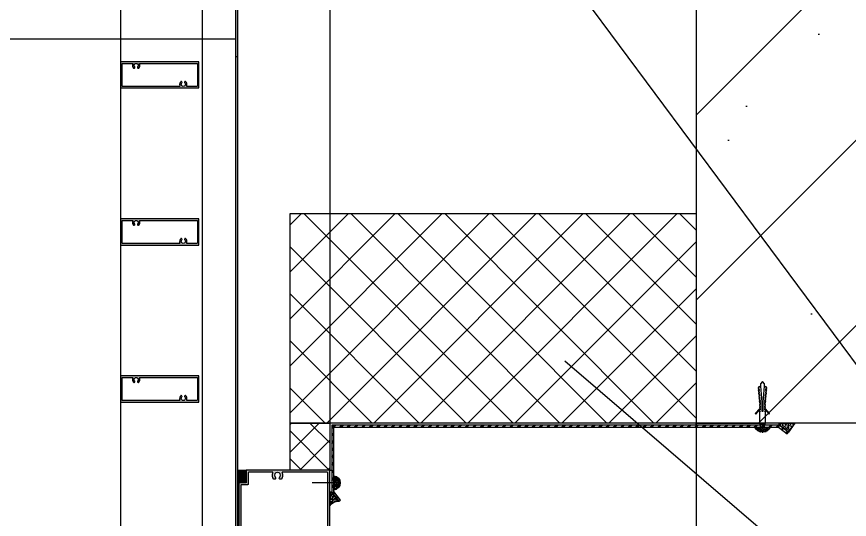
# Model space of a CAD drawing. Header units: millimetres. Extents: x 12351878 to 12381578, y 696206 to 738256.
# Drawn here: x 12366235 to 12367031, y 707191 to 707672 of the extents above; entities that cross this region are included whole.
import ezdxf

# ---------------------------------------------------------------- set-up
doc = ezdxf.new("R2010")
doc.units = ezdxf.units.MM
doc.header["$LTSCALE"] = 1000
for name, pattern in [('CENTER', [50.800000000000004, 31.75, -6.35, 6.35, -6.35]), ('CENTER2', [28.575000000000003, 19.05, -3.175, 3.175, -3.175]), ('DOT2', [0.125, 0, -0.125]), ('HIDDEN', [0.125, 0.0625, -0.0625])]:
    doc.linetypes.add(name, pattern=pattern)
for name, color, linetype in [('A-WALL', 5, 'Continuous'), ('A-WALL-PATT', 8, 'Continuous'), ('ALUM', 1, 'Continuous'), ('DIM_LEAD', 3, 'Continuous'), ('ELASTOMER', 6, 'Continuous'), ('ELASTOMER-V', 241, 'Continuous'), ('ELASTROMER-V', 241, 'Continuous'), ('EXTRUSION-V', 141, 'Continuous'), ('EXTRUSION1', 4, 'Continuous'), ('EXTRUSION2', 133, 'Continuous'), ('FASTENER', 191, 'Continuous'), ('GRID', 8, 'CENTER'), ('GZDI-J建筑-立面-后可见线', 252, 'Continuous'), ('INSUL', 8, 'HIDDEN'), ('SILICONE', 8, 'Continuous'), ('SILICONE-V', 9, 'Continuous'), ('STEEL', 3, 'Continuous'), ('STEEL-V', 71, 'Continuous'), ('SYMBOL', 7, 'Continuous'), ('型材断面填充', 254, 'Continuous'), ('铝板断面填充', 14, 'Continuous')]:
    doc.layers.add(name, color=color, linetype=linetype)

# ---------------------------------------------------------------- blocks, each defined once
blk = doc.blocks.new('*U133')
at = {"linetype": 'CENTER2', "ltscale": 0.5}
blk.add_line((0, 5.682552812322683), (0, -13.72271173098998), dxfattribs=at)
at = {"color": 0, "linetype": 'ByBlock'}
blk.add_lwpolyline([(-0.6749999999992724, 2.506874680595502), (-1.174999999999272, 3.599999999998545), (-2.999999999998181, 3.600000000002183, 0.4142135623730951), (-5.399999999999636, 1.200000000000728), (-5.399999999999636, 0), (5.399999999999636, 0), (5.400000000001455, 1.19999999999709, 0.4142135623730951), (3.000000000001819, 3.599999999998545), (1.174999999999272, 3.599999999998545), (0.6749999999992724, 2.506874680595502)], format="xyb", close=True, dxfattribs=at)
blk = doc.blocks.new('*U81')
at = {"layer": 'ELASTOMER-V', "linetype": 'ByBlock'}
h = blk.add_hatch(dxfattribs=at)
h.set_pattern_fill('HONEY', color=256, scale=10, angle=90.00000000002557, style=0)
h.set_pattern_definition([(90, (777.9763210752899, -18948.4054980909), (-1.082531754731385, 1.874999999999516), [1.25, -2.5]), (210.0000000000255, (777.9763210752899, -18948.4054980909), (-1.082531754729711, -1.875000000000482), [1.249999999999997, -2.499999999999994]), (150.0000000000255, (777.9763210752899, -18948.4054980909), (-2.165063509461096, -9.662e-13), [-2.5, 1.25])])
edge = h.paths.add_edge_path()
edge.add_arc((6.00000064651249, 11.73395076351153), 5.999999344334356, 0, 360)
at = {"layer": 'SILICONE'}
h = blk.add_hatch(dxfattribs=at)
h.set_pattern_fill('AR-SAND', color=256, angle=90.00000000002557, style=0)
h.set_pattern_definition([(127.5000000000256, (777.9763210752899, -18948.4054980909), (-1.92682376901313, -0.0629933581104684), [0, -1.52, 0, -1.7, 0, -1.625]), (97.50000000002554, (777.9763210752899, -18948.4054980909), (-2.82214606523053, 1.769776705266466), [0, -0.82, 0, -1.369999999999999, 0, -0.525]), (57.50000000002556, (777.9763210752899, -18949.63549809088), (-0.0056590535383553, 3.114141861751492), [0, -0.4999999999999977, 0, -1.79999999999999, 0, -2.34999999999998]), (47.50000000002557, (777.9763210752899, -18949.63549809088), (-0.8776755649355914, 3.006126604571902), [0, -0.25, 0, -1.179999999999999, 0, -1.35])])
edge = h.paths.add_edge_path()
edge.add_line((-1.223408617079258e-06, 11.73395025841455), (0, 0))
edge.add_arc((5.999999995414328, -13.71720165333131), 14.97202795693112, 66.37509497301721, 113.62490502698279, ccw=False)
edge.add_line((11.99999999082866, 0), (11.9999999908614, 11.73395126860851))
edge.add_arc((6.000000646510671, 11.73395076350608), 5.999999344350748, -179.99999517673064, 4.8233733878078056e-06, ccw=False)
at = {"layer": '铝板断面填充', "linetype": 'ByBlock'}
h = blk.add_hatch(color=256, dxfattribs=at)
h.dxf.hatch_style = 1
h.paths.add_polyline_path([(395.0000030367768, 1.999999999867278), (369.1821183349924, 1.999999999852726), (13.99999999082866, 2), (13.9999999908614, 22), (0.9999999908613972, 22), (0.9999999908613972, 19.99999999999272), (11.9999999908614, 19.99999999999272), (11.99999999082866, 0), (369.1821183349924, -1.472738861225766e-10), (395.0000030367768, -1.399979285083932e-10)])
at = {"layer": 'ALUM'}
blk.add_lwpolyline([(395.0000030367768, 1.999999999867278), (369.1821183349924, 1.999999999852726), (13.99999999082866, 2), (13.9999999908614, 22), (0.9999999908613972, 22), (0.9999999908613972, 19.99999999999272), (11.9999999908614, 19.99999999999272), (11.99999999082866, 0), (369.1821183349924, -1.472738861225766e-10), (395.0000030367768, -1.399979285083932e-10)], close=True, dxfattribs=at)
at = {"layer": 'ELASTOMER'}
blk.add_circle((6.00000064651249, 11.73395076351153), 5.999999344334356, dxfattribs=at)
at = {"layer": 'EXTRUSION2'}
blk.add_lwpolyline([(-9.138602763414383e-09, 42), (-9.138602763414383e-09, 22), (19.9999999908614, 22), (19.9999999908614, 25), (2.999999990861397, 25), (2.999999990861397, 42)], close=True, dxfattribs=at)
at = {"layer": 'SILICONE'}
blk.add_lwpolyline([(-1.223408617079258e-06, 11.73395025841455), (0, 0), (0, 0, -0.2091377174264752), (11.99999999082866, 0), (11.9999999908614, 11.73395126860851, -1.000000000000909), (1.302159944316372e-06, 11.73395025841455)], format="xyb", dxfattribs=at)
at = {"layer": 'FASTENER', "xscale": -0.8333333333333337, "yscale": 0.8333333333333337, "zscale": 0.8333333333333337}
for p, rotation in [((2.999999990861397, 33.5), 269.9999999999745), ((6.499999990861397, 19.99999999999272), 180)]:
    blk.add_blockref('*U133', p, dxfattribs=dict(at, rotation=rotation))
blk = doc.blocks.new('20221207-LC01')
at = {"layer": '型材断面填充', "linetype": 'ByBlock'}
h = blk.add_hatch(color=256, dxfattribs=at)
edge = h.paths.add_edge_path(flags=16)
edge.add_line((-77.49995091736491, -24.99999951523569), (-54.78643917713634, -24.99999951523205))
edge.add_arc((-54.78643917713634, -24.49999951523569), 0.499999999996362, 270, 387.5784680260456)
edge.add_arc((-49.99999999953434, -21.99999951012796), 4.900000002445059, 134.8571655565898, 207.5784680256722, ccw=False)
edge.add_arc((-52.75083308852481, -19.23541684094016), 1.00000000010651, 29.999999992380083, 134.8571655165819, ccw=False)
edge.add_arc((-52.75083308886678, -19.23541684479278), 1.0000000023364, -45.14283430269461, 30.000000173748788, ccw=False)
edge.add_arc((-49.99999999967258, -21.99999951409336), 2.900000000232935, 134.8571655231446, 142.071858230947)
edge.add_line((-52.28746859253442, -20.21744869068789), (-52.02485954591248, -20.3690660944485))
edge.add_arc((-49.99999999974534, -21.99999951378049), 2.599999999999641, 141.1501169029311, 158.8498830995593)
edge.add_line((-52.4248595458921, -21.06188641747576), (-52.68746859254315, -20.91026901369332))
edge.add_arc((-49.99999999976717, -21.99999951381324), 2.900000000008436, 157.9281417662872, 262.0718582336415)
edge.add_line((-50.3999999997759, -24.8722808370876), (-50.39999999976135, -24.56904602956638))
edge.add_arc((-49.99999999981083, -21.99999951385689), 2.59999999996913, 261.1501169025685, 278.8498830993819)
edge.add_line((-49.59999999977299, -24.56904602955183), (-49.59999999975844, -24.87228083710215))
edge.add_arc((-49.99999999976717, -21.9999995138387), 2.899999999995694, 277.9281417663882, 382.0718582338874)
edge.add_line((-47.31253140700574, -20.91026901371515), (-47.57514045364223, -21.06188641747576))
edge.add_arc((-49.99999999976717, -21.9999995138096), 2.59999999998967, 21.15011690121243, 38.84988309807128)
edge.add_line((-47.97514045363641, -20.3690660944485), (-47.71253140699991, -20.21744869068061))
edge.add_arc((-50.0000000237269, -21.99999948705226), 2.900000002440701, 37.92814105793242, 45.14283372835929)
edge.add_arc((-47.24916690957616, -19.23541684239899), 1.000000000254852, 149.9999999897899, 225.1428344636467, ccw=False)
edge.add_arc((-47.24916691276303, -19.23541684252632), 0.9999999975553509, 45.142834340520096, 149.9999998921747, ccw=False)
edge.add_arc((-49.99999999399006, -21.99999951306381), 4.899999995370117, -27.57846795289248, 45.14283448972873, ccw=False)
edge.add_arc((-45.21356081948034, -24.49999950881102), 0.500000000003097, 152.4215320474247, 270.0000000158415)
edge.add_line((-45.21356081934209, -24.99999950881465), (-27.50000233153696, -24.99999950377605))
edge.add_arc((-27.50000233168248, -24.49999950377605), 0.5, 270.0000000166752, 360)
edge.add_line((-27.00000233168248, -24.49999950377605), (-27.00000233168248, 1.499999999996362))
edge.add_arc((-26.50000233168248, 1.499999999996362), 0.5, 90, 180, ccw=False)
edge.add_line((-26.50000233168248, 1.999999999996362), (-2.5, 2))
edge.add_arc((-2.5, 2.5), 0.5, 270, 360)
edge.add_line((-2, 2.5), (-2, 97.5))
edge.add_arc((-2.5, 97.5), 0.5, 0, 90)
edge.add_line((-2.5, 98), (-45.21356082900456, 97.99999999999272))
edge.add_arc((-45.21356082900456, 97.49999999999272), 0.5, 90, 207.5784680611097)
edge.add_arc((-50.0000000007567, 94.9999999942047), 4.89999999757917, -45.14283440381678, 27.578468060813123, ccw=False)
edge.add_arc((-47.24916691277031, 92.235417327287), 0.9999999975561356, 210.0000001080058, 314.8571656596284, ccw=False)
edge.add_arc((-47.24916690957616, 92.23541732715967), 1.000000000259716, 134.8571655366488, 210.0000000101822, ccw=False)
edge.add_arc((-50.00000002376328, 94.99999997189298), 2.900000002518095, 314.857166270933, 322.0718589412621)
edge.add_line((-47.71253140699991, 93.21744917544129), (-47.97514045363641, 93.36906657920917))
edge.add_arc((-49.99999999975262, 94.99999999857391), 2.599999999980514, 321.1501169016652, 338.8498830984475)
edge.add_line((-47.57514045364223, 94.06188690222916), (-47.31253140700574, 93.91026949847583))
edge.add_arc((-49.99999999976717, 94.99999999859938), 2.899999999996318, 337.9281417661126, 442.0718582336118)
edge.add_line((-49.59999999975844, 97.87228132186283), (-49.59999999977299, 97.5690465143125))
edge.add_arc((-49.99999999981083, 94.99999999861757), 2.599999999968184, 81.15011690061799, 98.84988309743153)
edge.add_line((-50.39999999976135, 97.56904651432706), (-50.3999999997759, 97.87228132184828))
edge.add_arc((-49.99999999976717, 94.99999999857391), 2.900000000006504, 97.92814176635848, 202.0718582335795)
edge.add_line((-52.68746859254315, 93.91026949846128), (-52.4248595458921, 94.06188690223644))
edge.add_arc((-49.99999999975262, 94.99999999853753), 2.599999999991428, 201.1501169004238, 218.8498830971071)
edge.add_line((-52.02485954591248, 93.36906657920917), (-52.28746859253442, 93.21744917544856))
edge.add_arc((-49.99999999966531, 94.99999999883585), 2.900000000227811, 217.9281417686812, 225.1428344765507)
edge.add_arc((-52.75083308885951, 92.23541732954982), 1.000000002326399, -30.00000017377681, 45.142834302990025, ccw=False)
edge.add_arc((-52.75083308852481, 92.23541732570084), 1.000000000113936, 225.1428344832711, 330.0000000076199, ccw=False)
edge.add_arc((-49.99999999805004, 94.99999998826752), 4.899999998798195, 152.4215318748231, 225.142834376469, ccw=False)
edge.add_arc((-54.7864391680705, 97.49999999999636), 0.4999999999956397, 332.4215318743708, 450)
edge.add_line((-54.7864391680705, 97.99999999999636), (-77.49995091736491, 97.99999999999636))
edge.add_arc((-77.49995091736491, 97.49999999999636), 0.5, 90, 180)
edge.add_line((-77.99995091736491, 97.49999999999636), (-77.99995091736491, 86.49999999998909))
edge.add_arc((-78.49995091736491, 86.49999999998909), 0.5, -90, 0, ccw=False)
edge.add_line((-78.49995091736491, 85.99999999998909), (-84.49995091736491, 85.99999999998909))
edge.add_arc((-84.49995091736491, 85.49999999998909), 0.5, 90, 180)
edge.add_line((-84.99995091736491, 85.49999999998909), (-84.99995091736491, -12.49999951354039))
edge.add_arc((-84.49995091736491, -12.49999951354039), 0.5, 180, 270)
edge.add_line((-84.49995091736491, -12.99999951354039), (-78.49995091736491, -12.99999951354039))
edge.add_arc((-78.49995091736491, -13.49999951354039), 0.5, 0, 90, ccw=False)
edge.add_line((-77.99995091736491, -13.49999951354039), (-77.99995091736491, -24.49999951523569))
edge.add_arc((-77.49995091736491, -24.49999951523569), 0.5, 180, 270)
edge = h.paths.add_edge_path()
edge.add_line((-86.99995091736491, 87.99999999998909), (-86.99995091736491, -14.99999951354039))
edge.add_line((-86.99995091736491, -14.99999951354039), (-79.99995091736491, -14.99999951354039))
edge.add_line((-79.99995091736491, -14.99999951354039), (-79.99995091736491, -26.99999951354039))
edge.add_line((-79.99995091736491, -26.99999951354039), (-73.00000233168248, -26.99999951354039))
edge.add_line((-73.00000233168248, -26.99999951354039), (-73.00000233168248, -54.99999950539859))
edge.add_line((-73.00000233168248, -54.99999950539859), (-70.00000233168248, -54.99999950539859))
edge.add_line((-70.00000233168248, -54.99999950539859), (-70.00000233168976, -26.99999951354039))
edge.add_line((-70.00000233168976, -26.99999951354039), (-64.70000233291648, -26.99999951354403))
edge.add_line((-64.70000233291648, -26.99999951354403), (-64.7000023315777, -31.99999951352947))
edge.add_line((-64.7000023315777, -31.99999951352947), (-63.30000233161263, -31.9999995131584))
edge.add_arc((-63.30000233215105, -29.9999995131584), 2, 270.0000000154246, 360.0000000156331)
edge.add_line((-61.30000233215105, -29.9999995126127), (-62.80000233215105, -29.99999951302016))
edge.add_line((-62.80000233215105, -29.99999951302016), (-62.80000233295141, -26.99999951354403))
edge.add_line((-62.80000233295141, -26.99999951354403), (-46.90000233295723, -26.99999950926576))
edge.add_line((-46.90000233295723, -26.99999950926576), (-46.90000233215687, -29.99999950926576))
edge.add_line((-46.90000233215687, -29.99999950926576), (-49.0000023321918, -29.99999950981874))
edge.add_arc((-47.00000233217725, -29.99999950928031), 2.000000000014552, 180.0000000154246, 270.0000000154246)
edge.add_line((-47.00000233163883, -31.99999950929487), (-43.00000233165338, -31.99999950821802))
edge.add_arc((-43.00000233179162, -31.49999950821439), 0.500000000003638, 270.0000000158415, 360.0000000158415)
edge.add_line((-42.50000233178434, -31.49999950807614), (-42.50000233204628, -30.49999950390702))
edge.add_arc((-43.00000233204628, -30.49999950403799), 0.5, 1.50077398755163e-08, 90)
edge.add_line((-43.00000233204628, -29.99999950404163), (-45.00000233217725, -29.99999950404163))
edge.add_line((-45.00000233217725, -29.99999950404163), (-45.00000233299215, -26.99999950875645))
edge.add_line((-45.00000233299215, -26.99999950875645), (-27.00000233299215, -26.99999950363417))
edge.add_line((-27.00000233299215, -26.99999950363417), (-27.00000233217725, -29.99999950363417))
edge.add_line((-27.00000233217725, -29.99999950363417), (-29.0000023321918, -29.99999950417623))
edge.add_arc((-29.00000233205355, -30.49999950418351), 0.500000000007276, 90.00000001584151, 180.0000000158415)
edge.add_line((-29.50000233206083, -30.49999950432175), (-29.50000233178434, -31.49999950432539))
edge.add_arc((-29.00000233178434, -31.49999950418714), 0.5, 180.0000000158415, 270.0000000150077)
edge.add_line((-29.00000233165338, -31.99999950418714), (-25.00000233168248, -31.99999950313941))
edge.add_line((-25.00000233168248, -31.99999950313941), (-25.00000233168248, -3.637978807091713e-12))
edge.add_line((-25.00000233168248, -3.637978807091713e-12), (0, 0))
edge.add_line((0, 0), (0, 100))
edge.add_line((0, 100), (-79.99995091736491, 99.99999999998909))
edge.add_line((-79.99995091736491, 99.99999999998909), (-79.99995091736491, 87.99999999998545))
edge.add_line((-79.99995091736491, 87.99999999998545), (-86.99995091736491, 87.99999999998909))
at = {"color": 0, "linetype": 'ByBlock'}
for points in [[(-86.99995091736491, 87.99999999998909), (-86.99995091736491, -14.99999951354039), (-79.99995091736491, -14.99999951354039), (-79.99995091736491, -26.99999951354039), (-73.00000233168248, -26.99999951354039), (-73.00000233168248, -54.99999950539859), (-70.00000233168248, -54.99999950539859), (-70.00000233168976, -26.99999951354039), (-64.70000233291648, -26.99999951354403), (-64.7000023315777, -31.99999951352947), (-63.30000233161263, -31.9999995131584, 0.4142135623741606), (-61.30000233215105, -29.9999995126127), (-62.80000233215105, -29.99999951302016), (-62.80000233295141, -26.99999951354403), (-46.90000233295723, -26.99999950926576), (-46.90000233215687, -29.99999950926576), (-49.0000023321918, -29.99999950981874, 0.414213562373095), (-47.00000233163883, -31.99999950929487), (-43.00000233165338, -31.99999950821802, 0.414213562373095), (-42.50000233178434, -31.49999950807614), (-42.50000233204628, -30.49999950390702, 0.4142135622963762), (-43.00000233204628, -29.99999950404163), (-45.00000233217725, -29.99999950404163), (-45.00000233299215, -26.99999950875645), (-27.00000233299215, -26.99999950363417), (-27.00000233217725, -29.99999950363417), (-29.0000023321918, -29.99999950417623, 0.4142135623730949), (-29.50000233206083, -30.49999950432175), (-29.50000233178434, -31.49999950432539, 0.414213562368833), (-29.00000233165338, -31.99999950418714), (-25.00000233168248, -31.99999950313941), (-25.00000233168248, -3.637978807091713e-12), (0, 0), (0, 100), (-79.99995091736491, 99.99999999998909), (-79.99995091736491, 87.99999999998545)], [(-77.49995091736491, -24.99999951523569), (-54.78643917713634, -24.99999951523205, 0.5633472678043697), (-54.34325036459632, -24.26851803338286, -0.3284028120974007), (-53.45617490524455, -18.52654948959753, -0.4923708654871847), (-51.88480768457521, -18.73541684099837, -0.3401494536385479), (-52.04549126834172, -19.94428419548785, 0.03149043851931676), (-52.28746859253442, -20.21744869068789), (-52.02485954591248, -20.3690660944485, 0.07738371066642641), (-52.4248595458921, -21.06188641747576), (-52.68746859254315, -20.91026901369332, 0.4885090795923232), (-50.3999999997759, -24.8722808370876), (-50.39999999976135, -24.56904602956638, 0.07738371066723983), (-49.59999999977299, -24.56904602955183), (-49.59999999975844, -24.87228083710215, 0.4885090795927997), (-47.31253140700574, -20.91026901371515), (-47.57514045364223, -21.06188641747576, 0.0773837106674389), (-47.97514045363641, -20.3690660944485), (-47.71253140699991, -20.21744869068061, 0.03149043835601448), (-47.95450872664514, -19.94428419360338, -0.340149453623666), (-48.11519231348939, -18.73541684211887, -0.4923708656360099), (-46.54382509607967, -18.52654949475618, -0.3284028119693903), (-45.65674963231868, -24.26851802752572, 0.5633472674795836), (-45.21356081934209, -24.99999950881465), (-27.50000233153696, -24.99999950377605, 0.4142135622897988), (-27.00000233168248, -24.49999950377605), (-27.00000233168248, 1.499999999996362, -0.414213562373095), (-26.50000233168248, 1.999999999996362), (-2.5, 2, 0.4142135623730508), (-2, 2.5), (-2, 97.5, 0.414213562373095), (-2.5, 98), (-45.21356082900456, 97.99999999999272, 0.5633472680066282), (-45.65674964139907, 97.26851851787069, -0.3284028120761156), (-46.54382509607967, 91.52654997951322, -0.492370865635213), (-48.11519231349666, 91.7354173268759, -0.3401494536225534), (-47.95450872665242, 92.94428467836406, 0.03149043835562063), (-47.71253140699991, 93.21744917544129), (-47.97514045363641, 93.36906657920917, 0.07738371066710334), (-47.57514045364223, 94.06188690222916), (-47.31253140700574, 93.91026949847583, 0.4885090795931064), (-49.59999999975844, 97.87228132186283), (-49.59999999977299, 97.5690465143125, 0.07738371066723994), (-50.39999999976135, 97.56904651432706), (-50.3999999997759, 97.87228132184828, 0.4885090795916032), (-52.68746859254315, 93.91026949846128), (-52.4248595458921, 94.06188690223644, 0.07738371066666798), (-52.02485954591248, 93.36906657920917), (-52.28746859253442, 93.21744917544856, 0.0314904385195508), (-52.04549126834172, 92.94428468024489, -0.340149453637832), (-51.88480768457521, 91.73541732575904, -0.4923708654879818), (-53.45617490524455, 91.52654997436184, -0.3284028122547881), (-54.34325035593793, 97.26851851737592, 0.563347268376642), (-54.7864391680705, 97.99999999999636), (-77.49995091736491, 97.99999999999636, 0.4142135623730951), (-77.99995091736491, 97.49999999999636), (-77.99995091736491, 86.49999999998909, -0.414213562373095), (-78.49995091736491, 85.99999999998909), (-84.49995091736491, 85.99999999998909, 0.4142135623730951), (-84.99995091736491, 85.49999999998909), (-84.99995091736491, -12.49999951354039, 0.4142135623730951), (-84.49995091736491, -12.99999951354039), (-78.49995091736491, -12.99999951354039, -0.4142135623730951), (-77.99995091736491, -13.49999951354039), (-77.99995091736491, -24.49999951523569, 0.4142135623731372)]]:
    blk.add_lwpolyline(points, format="xyb", close=True, dxfattribs=at)
blk = doc.blocks.new('*U59')
at = {"linetype": 'ByBlock', "lineweight": -2}
for p, q in [((-5.028571428571013, 0.5142857142927824), (-5.028571428571013, 7.275957614183426e-12)), ((5.028571428571013, 7.275957614183426e-12), (-5.028571428571013, 7.275957614183426e-12)), ((-4.685714285715221, 0.857142857152212), (-3.542857142858338, 1.14285714286234)), ((4.685714285715221, 0.857142857152212), (-4.685714285715221, 0.857142857152212)), ((-3.542857142858338, 4.400000000008731), (-3.542857142858338, 1.14285714286234)), ((3.542857142858338, 1.14285714286234), (-3.542857142858338, 1.14285714286234)), ((2.657142857144208, 4.857142857152212), (-2.657142857144208, 4.857142857152212)), ((-2.332922000361577, 0.857142857152212), (-1.77142857142826, 1.14285714286234)), ((-1.77142857142826, 4.400000000008731), (-1.77142857142826, 1.14285714286234)), ((1.77142857142826, 4.400000000008731), (1.77142857142826, 1.14285714286234)), ((2.458636286075489, 0.857142857152212), (1.77142857142826, 1.14285714286234)), ((3.542857142858338, 4.400000000008731), (3.542857142858338, 1.14285714286234)), ((4.685714285715221, 0.857142857152212), (3.542857142858338, 1.14285714286234)), ((5.028571428571013, 0.5142857142927824), (5.028571428571013, 7.275957614183426e-12))]:
    blk.add_line(p, q, dxfattribs=at)
for centre, radius, start, end in [((-4.685714285715221, 0.5142857142927824), 0.3428571428571428, 90, 180), ((-2.657142857144208, 3.770535714291327), 1.086607142857136, 35.40085557752613, 144.5991444224739), ((0, 1.196428571434808), 3.660714285714072, 61.05941179989344, 118.9405882001066), ((2.657142857144208, 3.770535714291327), 1.086607142857129, 35.40085557752613, 144.5991444224739), ((4.685714285715221, 0.5142857142927824), 0.3428571428571428, 0, 90)]:
    blk.add_arc(centre, radius, start, end, dxfattribs=at)
at = {"layer": 'GRID', "ltscale": 0.5}
blk.add_line((0, 4.857142857159488), (0, -20.8138588388405), dxfattribs=at)
blk = doc.blocks.new('*U60')
at = {"color": 0, "linetype": 'ByBlock'}
for p, q in [((-2.000000000000454, 0), (-2.000000000000454, -3.499999999977263)), ((1.999999999999545, 0), (1.999999999999545, -3.499999999977263))]:
    blk.add_line(p, q, dxfattribs=at)
blk.add_lwpolyline([(-3.631647999078154, 2.137003523466773, -0.0990596780167006), (-0.9599999999996952, 3.055712998712806), (-0.9599999999996952, 2.729140914976596), (0.9599999999996952, 2.729140914976596), (0.9599999999996952, 3.055712998712806, -0.0990596780167006), (3.631647999078154, 2.137003523466773, -0.2665876613401604), (4.199999999999477, 1.146785520481898), (4.199999999999477, 0.2400000000006912, -0.4142135623730937), (3.959999999999695, 0), (-3.959999999999695, 0, -0.4142135623731049), (-4.200000000000613, 0.2400000000006912), (-4.200000000000613, 1.146785520481898, -0.2665876613401604)], format="xyb", close=True, dxfattribs=at)
blk.add_lwpolyline([(-6.855000000000018, -12.99599999997735), (-3.000000000000453, -17.59199999997736), (-2.250000000000454, -17.96699999997736), (-2.250000000000454, -18.71699999997736), (-3.000000000000453, -18.71699999997736), (-3.000000000000453, -19.09199999997736), (-2.250000000000454, -19.46699999997736), (-2.250000000000454, -20.21699999997736), (-3.000000000000453, -20.21699999997736), (-3.000000000000453, -20.59199999997736), (-2.250000000000454, -20.96699999997736), (-2.250000000000454, -21.71699999997736), (-3.000000000000453, -21.71699999997736), (-3.000000000000453, -22.09199999997736), (-2.250000000000454, -22.46699999997736), (-2.250000000000454, -23.21699999997736), (-3.000000000000453, -23.21699999997736), (-3.000000000000453, -23.59199999997736), (-2.250000000000454, -23.96699999997736), (-2.250000000000454, -24.55649999997741), (-3.059999999999945, -24.48599999997714), (-3.105000000000018, -24.85949999997729), (-2.384999999999763, -25.29749999997739), (-2.445000000000163, -26.04449999997723), (-3.195000000000163, -25.97999999997728), (-3.224999999999909, -26.35349999997697), (-2.519999999999981, -26.79149999997752), (-2.580000000000381, -27.53999999997723), (-3.330000000000382, -27.47399999997742), (-3.360000000000127, -27.84749999997712), (-2.639999999999872, -28.28699999997752), (-2.7150000000006, -29.03399999997737), (-3.4650000000006, -28.96799999997757), (-3.494999999999436, -29.34149999997726), (-2.77500000000009, -29.7809999999772), (-2.849999999999909, -30.52799999997751), (-3.584999999999581, -30.46199999997725), (-3.615000000000236, -30.8354999999774), (-2.910000000000309, -31.27499999997735), (-2.969999999999799, -32.0219999999772), (-3.719999999999799, -31.95749999997725), (-3.750000000000453, -32.3309999999774), (-3.045000000000527, -32.76899999997704), (-3.105000000000018, -33.51599999997733), (-3.855000000000018, -33.45149999997694), (-3.884999999999764, -33.82499999997754), (-3.164999999999508, -34.26299999997718), (-3.240000000000236, -35.01149999997733), (-3.974999999999909, -34.94549999997708), (-4.019999999999982, -35.31899999997722), (-3.299999999999727, -35.75849999997762), (-3.360000000000127, -36.50549999997702), (-4.110000000000127, -36.43949999997722), (-4.139999999999872, -36.81299999997737), (-3.434999999999945, -37.25249999997732), (-3.494999999999436, -37.99949999997716), (-4.244999999999436, -37.93349999997736), (-4.27500000000009, -38.30699999997705), (-1.724999999999909, -39.28349999997727), (-0.3750000000004547, -23.88749999997754), (-0.3750000000004547, -14.87999999997737), (0.3749999999995452, -14.87999999997737), (0.3749999999995452, -23.88749999997754), (1.724999999999909, -39.28349999997727), (4.27500000000009, -38.30699999997705), (4.230000000000018, -37.93349999997736), (3.495000000000345, -37.99949999997716), (3.419999999999618, -37.25249999997732), (4.139999999999872, -36.81299999997737), (4.110000000000127, -36.43949999997722), (3.360000000000127, -36.50549999997702), (3.284999999999399, -35.75849999997762), (4.005000000000563, -35.31899999997722), (3.974999999999909, -34.94549999997708), (3.224999999999909, -35.01149999997733), (3.165000000000418, -34.26299999997718), (3.870000000000345, -33.82499999997754), (3.83999999999969, -33.45149999997694), (3.08999999999969, -33.51599999997733), (3.0300000000002, -32.76899999997704), (3.749999999999545, -32.3309999999774), (3.704999999999472, -31.95749999997725), (2.969999999999799, -32.0219999999772), (2.894999999999981, -31.27499999997735), (3.615000000000236, -30.8354999999774), (3.585000000000491, -30.46199999997725), (2.835000000000491, -30.52799999997751), (2.77500000000009, -29.7809999999772), (3.480000000000018, -29.34149999997726), (3.450000000000272, -28.96799999997757), (2.700000000000272, -29.03399999997737), (2.639999999999872, -28.28699999997752), (3.344999999999799, -27.84749999997712), (3.315000000000054, -27.47399999997742), (2.565000000000054, -27.53999999997723), (2.505000000000563, -26.79149999997752), (3.224999999999909, -26.35349999997697), (3.195000000000163, -25.97999999997728), (2.445000000000163, -26.04449999997723), (2.370000000000345, -25.29749999997739), (3.08999999999969, -24.85949999997729), (3.059999999999945, -24.48599999997714), (2.249999999999545, -24.55649999997741), (2.249999999999545, -23.96699999997736), (2.999999999999545, -23.59199999997736), (2.999999999999545, -23.21699999997736), (2.249999999999545, -23.21699999997736), (2.249999999999545, -22.46699999997736), (2.999999999999545, -22.09199999997736), (2.999999999999545, -21.71699999997736), (2.249999999999545, -21.71699999997736), (2.249999999999545, -20.96699999997736), (2.999999999999545, -20.59199999997736), (2.999999999999545, -20.21699999997736), (2.249999999999545, -20.21699999997736), (2.249999999999545, -19.46699999997736), (2.999999999999545, -19.09199999997736), (2.999999999999545, -18.71699999997736), (2.249999999999545, -18.71699999997736), (2.249999999999545, -17.96699999997736), (2.999999999999545, -17.59199999997736), (6.855000000000018, -12.99599999997735), (6.284999999999398, -12.51449999997749), (2.325000000000272, -17.21699999997736), (2.249999999999545, -17.21699999997736), (2.249999999999545, -16.46699999997736), (2.999999999999545, -16.09199999997736), (2.999999999999545, -15.34199999997736), (2.249999999999545, -15.34199999997736), (2.249999999999545, -14.96699999997736), (2.999999999999545, -14.96699999997736), (2.999999999999545, -3.499999999977263), (-3.000000000000453, -3.499999999977263), (-3.000000000000453, -14.96699999997736), (-2.250000000000454, -14.96699999997736), (-2.250000000000454, -15.34199999997736), (-3.000000000000453, -15.34199999997736), (-3.000000000000453, -16.09199999997736), (-2.250000000000454, -16.46699999997736), (-2.250000000000454, -17.21699999997736), (-2.3400000000006, -17.21699999997736), (-6.285000000000308, -12.51449999997749)], close=True, dxfattribs=at)
blk.add_lwpolyline([(-2.000000000000454, -39.17819117644785), (-2.000000000000454, -41.50724637678876), (-4.547e-13, -43.49999999997726), (1.999999999999545, -41.4927007299043), (1.999999999999545, -39.17819117644785)], dxfattribs=at)
blk = doc.blocks.new('20210923-LC06')
at = {"layer": '型材断面填充', "linetype": 'ByBlock'}
h = blk.add_hatch(color=256, dxfattribs=at)
h.paths.add_polyline_path([(75, 12.5), (0, 12.5), (0, -12.5), (75, -12.5)])
edge = h.paths.add_edge_path(flags=16)
edge.add_arc((72.99999999999272, 10.5), 0.5, 0, 90, ccw=False)
edge.add_line((73.49999999999272, 10.5), (73.49999999999272, -10.5))
edge.add_arc((72.99999999999272, -10.5), 0.5, -90, 0, ccw=False)
edge.add_line((72.99999999999272, -11), (63.70809924347122, -11))
edge.add_arc((63.70809924347122, -10.5), 0.5, 157.9756871616606, 270, ccw=False)
edge.add_arc((59.99999999996362, -8.999999999923602), 3.49999999999024, 337.9756871617368, 405.5224881743313)
edge.add_arc((61.96176195076987, -7.002128601492586), 0.6999999863657048, 45.52248817439985, 150.0000000002586)
edge.add_line((61.35554417992535, -6.652128608311614), (61.30384047733969, -6.741682048123039))
edge.add_arc((61.91005825998582, -7.091682048114308), 0.6999999999930533, 150.000000000497, 224.9738861260881)
edge.add_arc((59.99999999498687, -8.999999999916326), 1.99999999646012, -224.97388637242545, 44.97388612635791, ccw=False)
edge.add_arc((58.08994174066902, -7.091682042391767), 0.6999999964802336, 315.0261136276913, 389.999999996758)
edge.add_line((58.69615952028835, -6.741682044186746), (58.64445582000917, -6.652128608351632))
edge.add_arc((58.0382380491501, -7.002128601496224), 0.6999999863618294, 29.99999999656709, 134.4775118258088)
edge.add_arc((59.99999999995634, -8.999999999923602), 3.499999999985485, 134.4775118257521, 202.0243128383078)
edge.add_arc((56.29190075644874, -10.5), 0.5000000000078625, -89.99999999916622, 22.024312838026788, ccw=False)
edge.add_line((56.29190075645602, -11), (2, -11))
edge.add_arc((2, -10.5), 0.5, 180, 270, ccw=False)
edge.add_line((1.5, -10.5), (1.5, 10.5))
edge.add_arc((2, 10.5), 0.5, 90, 180, ccw=False)
edge.add_line((2, 11), (11.2919007564924, 11))
edge.add_arc((11.29190075648512, 10.49999999998909), 0.5000000000109139, -22.024313129871473, 89.99999999916622, ccw=False)
edge.add_arc((15.00000000499858, 8.999999975909304), 3.500000013615411, 157.9756868698486, 225.5224875408107)
edge.add_arc((13.03823803211708, 7.002128599175194), 0.7000000000041585, 225.5224875403132, 330.0000000028977)
edge.add_line((13.64445581477776, 6.652128599209391), (13.696159520332, 6.741682044186746))
edge.add_arc((13.0899417407054, 7.091682042388129), 0.6999999964831274, 330.0000000037976, 404.9738863725193)
edge.add_arc((14.99999999501597, 8.999999999916326), 1.999999996458775, -44.97388612598962, 224.9738863725727, ccw=False)
edge.add_arc((16.9100582600222, 7.091682048121584), 0.6999999999878389, 135.0261138737017, 209.9999999998008)
edge.add_line((16.30384047738335, 6.741682048130315), (16.355544179969, 6.652128608307976))
edge.add_arc((16.96176195081352, 7.002128601492586), 0.6999999863692359, 209.9999999999993, 314.4775118253916)
edge.add_arc((15.00000000002183, 8.999999999923602), 3.499999999983077, 314.477511825457, 382.0243128382527)
edge.add_arc((18.70809924351488, 10.49999999999272), 0.4999999999930083, 90, 202.0243128382656, ccw=False)
edge.add_line((18.70809924351488, 10.99999999998545), (72.99999999999272, 11))
at = {"color": 0, "linetype": 'ByBlock'}
blk.add_lwpolyline([(75, 12.5), (0, 12.5), (0, -12.5), (75, -12.5)], close=True, dxfattribs=at)
blk.add_lwpolyline([(72.99999999999272, 11, -0.4142135623731147), (73.49999999999272, 10.5), (73.49999999999272, -10.5, -0.4142135623730951), (72.99999999999272, -11), (63.70809924347122, -11, -0.5318455158548693), (63.24458683803095, -10.31249999998909, 0.303569696419431), (62.45220242653158, -6.502660764042957, 0.4903143928775128), (61.35554417992535, -6.652128608311614), (61.30384047733969, -6.741682048123039, 0.339327190915275), (61.41485796841152, -7.586431147374242, -2.41265831870223), (58.58514202763035, -7.586431141295179, 0.339327192099483), (58.69615952028835, -6.741682044186746), (58.64445582000917, -6.652128608351632, 0.4903143928944151), (57.54779757338838, -6.502660764050233, 0.3035696964186377), (56.75541316189629, -10.31249999998909, -0.5318455158544906), (56.29190075645602, -11), (2, -11, -0.4142135623730951), (1.5, -10.5), (1.5, 10.5, -0.4142135623730951), (2, 11), (11.2919007564924, 11, -0.5318455174885397), (11.75541316098679, 10.31249999761349, 0.3035696947912896), (12.5477975412723, 6.502660757421836, 0.4903143963226426), (13.64445581477776, 6.652128599209391), (13.696159520332, 6.741682044186746, 0.3393271920984405), (13.58514202766673, 7.586431141295179, -2.412658318694041), (16.41485796845518, 7.58643114737788, 0.3393271909152766), (16.30384047738335, 6.741682048130315), (16.355544179969, 6.652128608307976, 0.49031439287499), (17.45220242657524, 6.502660764039319, 0.3035696964197462), (18.24458683808189, 10.31249999998545, -0.5318455158541423), (18.70809924351488, 10.99999999998545)], format="xyb", close=True, dxfattribs=at)
blk = doc.blocks.new('gyqs06')
at = {"layer": 'A-WALL-PATT'}
h = blk.add_hatch(dxfattribs=at)
h.set_pattern_fill('钢筋混凝土', color=256, scale=50, style=0)
h.set_pattern_definition([(45, (0, 0), (-88.38834764831843, 88.38834764831844), []), (49.99999999999999, (0, 0), (358.6300913003767, -31.37606749129755), [37.5, -412.5]), (355, (0, 0), (-69.3756668065, 376.0960668500059), [30, -330]), (100.4514, (29.88584, -2.61467), (289.2546908570108, 344.7197710304768), [31.870095, -350.571056]), (46.18420000000002, (0, 100), (533.6205243128222, -82.75950716450905), [56.24999999999999, -618.7499999999999]), (96.6356, (44.4683725, 93.1033465), (467.3313527743517, 487.0589354502209), [47.805144, -525.8565]), (351.1842, (0, 100), (467.3309725668136, 487.0593004626623), [45, -495]), (21, (50, 75), (298.4535260592309, -201.3094453326694), [37.5, -412.5]), (326.0000000000001, (50, 75), (121.6576659607909, 362.5750225234265), [30, -330]), (71.4514, (74.8711165, 58.224197), (420.111314290745, 161.2652483549762), [31.870095, -350.571056]), (37.50000000000001, (0, 0), (6.079927658645334, 166.4469269156558), [0, -326, 0, -335, 0, -331.25]), (7.499999999999999, (0, 0), (131.5347687210743, 197.2058559411801), [0, -191, 0, -318.5, 0, -126.25]), (327.5, (-111.5, 0), (266.9112180862045, -11.27743586718988), [0, -125, 0, -390, 0, -517.5]), (317.5, (-161.5, 0), (291.5930846711931, 50.05249116615887), [0, -162.5, 0, -259, 0, -367.5])])
h.paths.add_polyline_path([(3870.333328117927, 2477.238323600072), (3736.999994784593, 2310.571656933406), (3736.999994784594, 1910.571656933404), (4136.999994784594, 1910.571656933404), (4136.999994784594, 2560.571656933404)])
at = {"layer": 'INSUL', "linetype": 'ByBlock'}
h = blk.add_hatch(dxfattribs=at)
h.set_pattern_fill('ANSI37', color=256, scale=20)
h.set_pattern_definition([(45, (-12393068.00000522, -704772.9283430666), (-22.45064030267288, 22.45064030267288), []), (135, (-12393068.00000522, -704772.9283430666), (-22.45064030267288, -22.45064030267288), [])])
h.paths.add_polyline_path([(3349.00003737025, 2110.571657034801), (3736.99999493733, 2110.571657166816), (3736.99999493733, 1910.571657066466), (3349.00003737025, 1910.571656934451)])
at = {"layer": 'INSUL'}
h = blk.add_hatch(dxfattribs=at)
h.set_pattern_fill('ANSI37', color=256, scale=150)
h.set_pattern_definition([(45, (-32889.20458245091, 32354.46443504037), (-13.25825214724777, 13.25825214724777), []), (135, (-32889.20458245091, 32354.46443504037), (-13.25825214724777, -13.25825214724776), [])])
h.paths.add_polyline_path([(3349.00003737025, 1910.571656934451), (3386.99996962212, 1910.571658263681), (3386.99996962212, 1865.571568507235), (3349.00003737025, 1865.571567177889)])
at = {"layer": 'SILICONE'}
h = blk.add_hatch(dxfattribs=at)
h.set_pattern_fill('AR-SAND', color=256, angle=270, style=0)
h.set_pattern_definition([(307.5, (-15290.82525335997, 98172.3921169826), (1.926823769013159, 0.0629933581096078), [0, -1.519999999999991, 0, -1.699999999999991, 0, -1.624999999999991]), (277.5, (-15290.82525335997, 98172.3921169826), (2.82214606522974, -1.769776705267728), [0, -0.82, 0, -1.37, 0, -0.525]), (237.5, (-15290.82525335997, 98173.62211698259), (0.005659053536964369, -3.114141861751495), [0, -0.5, 0, -1.8, 0, -2.35]), (227.5, (-15290.82525335997, 98173.62211698259), (0.8776755649342488, -3.006126604572294), [0, -0.2499999999999978, 0, -1.179999999999982, 0, -1.349999999999982])])
h.paths.add_polyline_path([(3825.136006196961, 1901.870932353777), (3816.376809826121, 1908.571656809538), (3816.376809826121, 1910.571656809538), (3831.478907035664, 1910.571656809538)])
h = blk.add_hatch(dxfattribs=at)
h.set_pattern_fill('AR-SAND', color=256, angle=360, style=0)
h.set_pattern_definition([(37.50000000000001, (-13253.40632964298, -54849.47123824921), (-0.06299335810960767, 1.926823769013159), [0, -1.52, 0, -1.7, 0, -1.625]), (7.499999999999979, (-13253.40632964298, -54849.47123824921), (1.769776705267728, 2.82214606522974), [0, -0.82, 0, -1.37, 0, -0.525]), (327.5, (-13254.63632964343, -54849.47123824921), (3.114141861751495, 0.005659053536964179), [0, -0.5, 0, -1.8, 0, -2.35]), (317.5, (-13254.63632964343, -54849.47123824921), (3.006126604572294, 0.8776755649342486), [0, -0.2499999999999999, 0, -1.179999999999999, 0, -1.349999999999999])])
edge = h.paths.add_edge_path()
edge.add_line((3793.121029717848, 1906.571681777365), (3807.726102670655, 1906.571681360365))
edge.add_arc((3800.423566279933, 1909.596651191823), 7.904269746096027, 202.5010697065823, 337.49892702544173, ccw=False)
at = {"layer": 'SILICONE', "linetype": 'ByBlock'}
h = blk.add_hatch(dxfattribs=at)
h.set_pattern_fill('AR-SAND', color=256, angle=-1.272221872585407e-14, style=0)
h.set_pattern_definition([(37.49999999999999, (-8096.249671855941, -1542.033787156455), (-0.06299335810960771, 1.926823769013158), [0, -1.519999999999999, 0, -1.699999999999999, 0, -1.624999999999999]), (7.499999999999979, (-8096.249671855941, -1542.033787156455), (1.769776705267727, 2.82214606522974), [0, -0.8199999999999998, 0, -1.37, 0, -0.5249999999999999]), (327.5, (-8097.479671856388, -1542.033787156455), (3.114141861751495, 0.005659053536964137), [0, -0.5, 0, -1.8, 0, -2.35]), (317.4999999999999, (-8097.479671856388, -1542.033787156455), (3.006126604572293, 0.8776755649342486), [0, -0.25, 0, -1.179999999999999, 0, -1.35])])
edge = h.paths.add_edge_path()
edge.add_arc((3389.956736022606, 1853.411854918464), 6.939381577471416, 278.64636112624754, 441.3536388285397, ccw=False)
edge.add_line((3390.999970387667, 1846.551338994759), (3390.999970393081, 1860.272370841267))
h = blk.add_hatch(dxfattribs=at)
h.set_pattern_fill('AR-SAND', color=256, style=0)
h.set_pattern_definition([(37.50000000000001, (-8099.700704149902, -1526.457048087148), (-0.0629933581096082, 1.926823769013158), [0, -1.52, 0, -1.7, 0, -1.625]), (7.499999999999999, (-8099.700704149902, -1526.457048087148), (1.769776705267727, 2.82214606522974), [0, -0.82, 0, -1.37, 0, -0.525]), (327.5, (-8100.930704150349, -1526.457048087148), (3.114141861751495, 0.0056590535369649), [0, -0.5, 0, -1.8, 0, -2.35]), (317.5, (-8100.930704150349, -1526.457048087148), (3.006126604572293, 0.8776755649342494), [0, -0.25, 0, -1.179999999999999, 0, -1.35])])
edge = h.paths.add_edge_path()
edge.add_line((3386.999937906861, 1844.561333874706), (3386.999937906861, 1831.571689357166))
edge.add_arc((3394.757309086621, 1826.679748918745), 9.171035321795808, 84.09598476448008, 147.7637177974988, ccw=False)
edge.add_line((3395.700662363321, 1835.802137503168), (3388.999937906861, 1844.561333874706))
edge.add_line((3388.999937906861, 1844.561333874706), (3386.999937906861, 1844.561333874706))
at = {"layer": 'SILICONE-V', "linetype": 'ByBlock'}
h = blk.add_hatch(dxfattribs=at)
h.set_pattern_fill('ANSI37', color=256, scale=10, angle=315, style=0)
h.set_pattern_definition([(0, (-36792.04810100049, 32495.1882721741), (2.220446049250313e-16, 1.25), []), (90, (-36792.04810100049, 32495.1882721741), (-1.25, 3.33066907387547e-16), [])])
h.paths.add_polyline_path([(3299.00003740564, 1865.571656981017), (3307.00003740564, 1865.571656981017), (3307.00003740564, 1853.571656981017), (3299.00003740564, 1853.571656981017)])
at = {"layer": 'STEEL-V', "linetype": 'ByBlock'}
h = blk.add_hatch(dxfattribs=at)
h.set_pattern_fill('Q119', color=256, scale=10, angle=315, style=0, pattern_type=2)
h.set_pattern_definition([(45, (-55199.13272858411, 32772.27405860706), (-3.535533905932737, 3.535533905932739), []), (45, (-55198.42562180199, 32771.56695182587), (-3.535533905932737, 3.535533905932739), [])])
h.paths.add_polyline_path([(3734.999994972721, 1908.571656809538), (3735.000012429431, 1908.57170250651), (3388.999988323078, 1908.57170250651), (3388.999935900792, 1844.561336496263), (3395.700660357252, 1835.802140124724), (3397.274443808943, 1837.036322302534), (3390.999935900792, 1845.252023100387), (3391.000005776063, 1906.571689182194), (3736.999954422936, 1906.571689182194), (3736.999936966226, 1906.571717333747), (3815.686123222113, 1906.571656809538), (3823.901824019849, 1900.297148902318), (3825.136006196961, 1901.870932353777), (3816.376809826121, 1908.571656809538)])
at = {"layer": '铝板断面填充', "linetype": 'ByBlock'}
blk.add_hatch(color=256, dxfattribs=at).paths.add_polyline_path([(3297.00003740564, 2260.571660017828), (3299.00003740564, 2260.571660017828), (3299.00003740564, 1735.571657467517), (3297.00003740564, 1735.571657467517)])
at = {"layer": 'A-WALL'}
for p in [(3736.999994784593, 2310.571656933406), (4136.999994784594, 1910.571656933404)]:
    blk.add_line(p, (3736.999994784594, 1910.571656933404), dxfattribs=at)
at = {"layer": 'ALUM', "linetype": 'ByBlock', "elevation": 4.015512391808422e-08}
blk.add_lwpolyline([(3297.00003740564, 2260.571660017828), (3297.00003740564, 1735.571657467517), (3299.00003740564, 1735.571657467517), (3299.00003740564, 2260.571660017828)], dxfattribs=at)
at = {"layer": 'ELASTOMER-V', "linetype": 'HIDDEN', "elevation": 4.015512391808422e-08}
blk.add_lwpolyline([(3300.00003740564, 1853.571656981017), (3299.00003740564, 1853.571656981017), (3299.00003740564, 1750.571657467517), (3300.00003740564, 1750.571657467517)], close=True, dxfattribs=at)
at = {"layer": 'ELASTROMER-V', "linetype": 'HIDDEN'}
for points, elevation in [([(3736.999994972721, 1910.571656809538), (3816.376809826121, 1910.571656809538), (3816.376809826121, 1908.571656809538), (3736.999994972721, 1908.571656809538)], 6.858512715636135e-08), ([(3386.999985419214, 1865.571656981017), (3388.999985419214, 1865.571656981017), (3388.999937906861, 1844.561336496263), (3386.999937906861, 1844.561336496263)], 6.738942058110806e-08)]:
    blk.add_lwpolyline(points, close=True, dxfattribs=dict(at, elevation=elevation))
at = {"layer": 'EXTRUSION-V'}
for p, q in [((3386.999988323078, 2705.854584753979, -6.753306439935467e-08), (3386.99993411079, 1865.571656996966, 4.015512391808422e-08)), ((3264.989285783842, 2645.571663054521), (3264.989210251719, 1109.328941014595))]:
    blk.add_line(p, q, dxfattribs=at)
blk.add_lwpolyline([(3186.989286676049, 2680.571656279266), (3186.989286676049, 1109.328941014595)], dxfattribs=at)
at = {"layer": 'GRID', "linetype": 'DOT2'}
blk.add_line((3486.989306552336, 2310.571656938177), (3486.989306552336, 2230.571658444707, 6.738942058110997e-08), dxfattribs=at)
at = {"layer": 'GZDI-J建筑-立面-后可见线'}
blk.add_line((3737.000006243587, 2705.854585408233, -1.411681554184574e-08), (3736.999944936484, -4.621688276529312e-08, 6.41753533369835e-08), dxfattribs=at)
at = {"layer": 'INSUL', "linetype": 'ByBlock', "elevation": -2.671660720812548e-08}
blk.add_lwpolyline([(3349.00003737025, 2110.571657034801), (3736.99999493733, 2110.571657166816), (3736.99999493733, 1910.571657066466), (3349.00003737025, 1910.571656934451)], close=True, dxfattribs=at)
at = {"layer": 'INSUL', "elevation": -2.671660720812548e-08}
blk.add_lwpolyline([(3349.00003737025, 1910.571656934451), (3386.99996962212, 1910.571658263681), (3386.99996962212, 1865.571568507235), (3349.00003737025, 1865.571567177889)], close=True, dxfattribs=at)
at = {"layer": 'SILICONE', "elevation": 6.858512715636135e-08}
blk.add_lwpolyline([(3825.136006196961, 1901.870932353777), (3816.376809826121, 1908.571656809538), (3816.376809826121, 1910.571656809538), (3831.478907035664, 1910.571656809538), (3825.136006196961, 1901.870932353777)], dxfattribs=at)
blk.add_lwpolyline([(3793.121029717848, 1906.571681777365), (3807.726102670655, 1906.571681360365, -0.6681651147197814), (3793.121029717848, 1906.571681777365, -0.3678191468024997)], format="xyb", dxfattribs=at)
at = {"layer": 'SILICONE'}
blk.add_lwpolyline([(3299.00003740564, 1865.571656981017), (3307.00003740564, 1865.571656981017), (3307.00003740564, 1853.571656981017), (3299.00003740564, 1853.571656981017)], close=True, dxfattribs=at)
at = {"layer": 'SILICONE', "elevation": 6.738942058110806e-08}
for points in [[(3390.999970391393, 1860.272370841238, -0.8594320421947705), (3390.999970387667, 1846.551338994759)], [(3386.999937906861, 1844.561333874706), (3386.999937906861, 1831.571689357166, -0.285177042688199), (3395.700662363321, 1835.802137503168), (3388.999937906861, 1844.561333874706)]]:
    blk.add_lwpolyline(points, format="xyb", close=True, dxfattribs=at)
at = {"layer": 'STEEL', "elevation": 6.858512715636135e-08}
blk.add_lwpolyline([(3734.999994972721, 1908.571656809538), (3735.000012429431, 1908.57170250651), (3388.999988323078, 1908.57170250651), (3388.999935900792, 1844.561336496263), (3395.700660357252, 1835.802140124724), (3397.274443808943, 1837.036322302534), (3390.999935900792, 1845.252023100387), (3391.000005776063, 1906.571689182194), (3736.999954422936, 1906.571689182194), (3736.999936966226, 1906.571717333747), (3815.686123222113, 1906.571656809538), (3823.901824019849, 1900.297148902318), (3825.136006196961, 1901.870932353777), (3816.376809826121, 1908.571656809538)], close=True, dxfattribs=at)
at = {"color": 0, "linetype": 'ByBlock', "rotation": 270}
blk.add_blockref('*U81', (3297.00003740564, 2655.571663054521), dxfattribs=at)
at = {"layer": 'EXTRUSION1'}
for name, p in [('20210923-LC06', (3186.989286676049, 2243.071656843531, -6.694355303533304e-08)), ('20210923-LC06', (3186.989286676049, 2093.071656843531, -6.694355303533304e-08)), ('20210923-LC06', (3186.989286676049, 1943.071656843531, -6.694355303533304e-08)), ('20221207-LC01', (3386.999988323078, 1765.571656981017, 4.015512391808422e-08))]:
    blk.add_blockref(name, p, dxfattribs=at)
at = {"layer": 'FASTENER'}
for name, p, rotation in [('*U60', (3800.423566194251, 1906.571681568865, 6.858512715636135e-08), 180), ('*U59', (3390.99997038953, 1853.411854917998, 6.738942058110806e-08), 269.9998805842413)]:
    blk.add_blockref(name, p, dxfattribs=dict(at, rotation=rotation))

msp = doc.modelspace()

# ---------------------------------------------------------------- linework, layer by layer
at = {"layer": 'DIM_LEAD'}
for p, q in [((12366580.49884095, 707954.5), (12367518.49884095, 706691.5)), ((12366444.49211049, 707649.9997836236, 4.265609390439485e-08), (12365041.49882348, 707649.9997836236, 4.265609390439485e-08)), ((12366758.99884095, 707343), (12367518.49884095, 706691.5))]:
    msp.add_line(p, q, dxfattribs=at)

# ---------------------------------------------------------------- block references
at = {"layer": 'SYMBOL'}
msp.add_blockref('gyqs06', (12363147.49884617, 705372.9283430666), dxfattribs=at)

doc.saveas('drawing.dxf')
